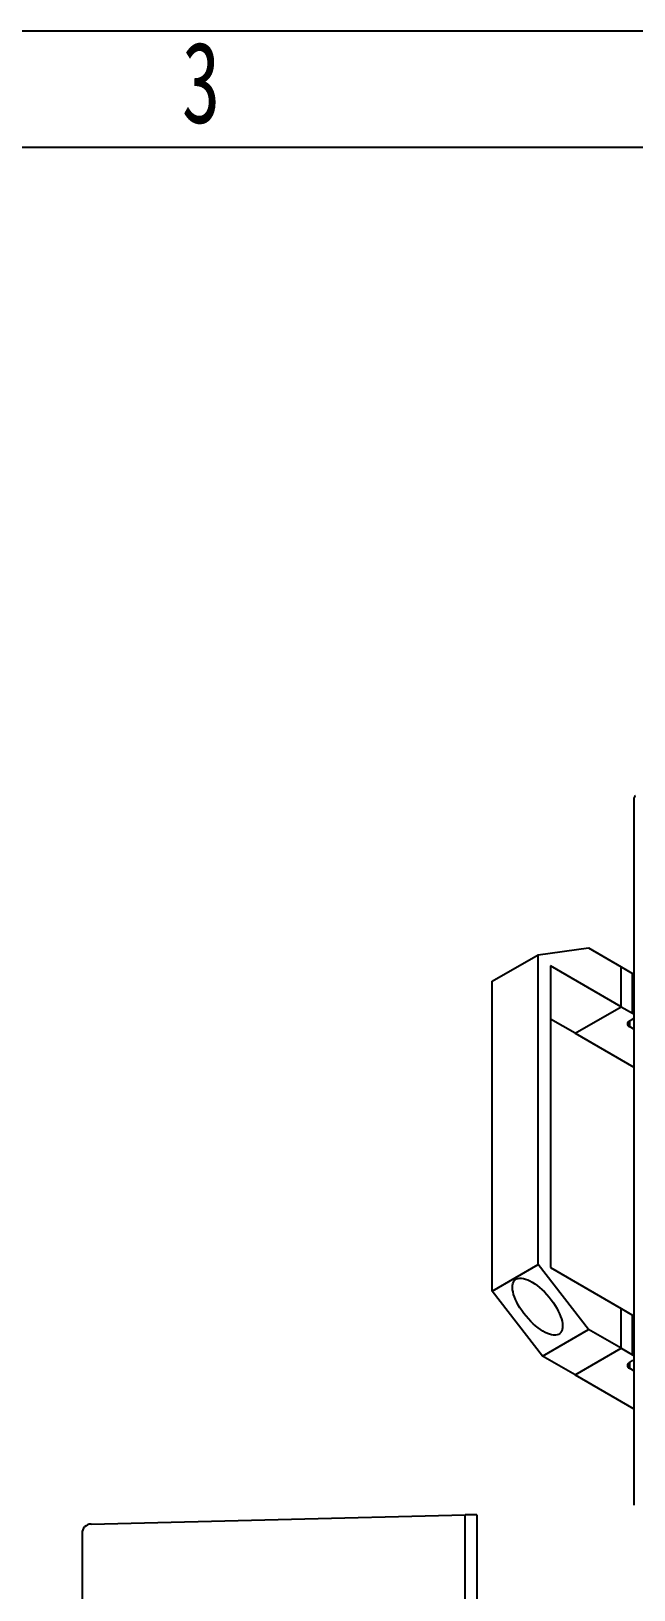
# Model space of a CAD drawing. Header units: millimetres. Extents: x 0 to 210, y 0 to 297.
# Drawn here: x 133.2 to 159.2, y 229.9 to 297 of the extents above; entities that cross this region are included whole.
import ezdxf

# ---------------------------------------------------------------- set-up
doc = ezdxf.new("R2010")
doc.units = ezdxf.units.MM
doc.layers.add('图框', color=7, linetype='Continuous')
doc.styles.add('SLDTEXTSTYLE5', font='TXT', dxfattribs={"width": 0.7})

msp = doc.modelspace()

# ---------------------------------------------------------------- linework, layer by layer
at = {"color": 7, "linetype": 'Continuous', "lineweight": 25}
for p, q in [((159.1763, 264.007), (159.1763, 233.5909)), ((155.0597, 257.2707), (157.2276, 257.5598)), ((157.2276, 257.5598), (158.6306, 256.7499)), ((153.0798, 256.1277), (155.0597, 257.2707)), ((155.0597, 243.9395), (155.0597, 257.2707)), ((158.6306, 255.0352), (155.59, 256.7904)), ((155.59, 256.7904), (155.59, 243.8074)), ((158.6306, 255.0352), (158.6306, 256.7499)), ((158.6306, 256.7499), (159.1255, 256.4642)), ((159.1255, 254.7494), (159.1255, 256.4642)), ((153.0798, 242.7965), (153.0798, 256.1277)), ((156.6507, 253.8922), (158.6306, 255.0352)), ((158.6306, 255.0352), (159.1255, 254.7494)), ((156.6507, 253.8922), (155.59, 254.5045)), ((158.9841, 254.4229), (159.1255, 254.5045)), ((159.1763, 254.067), (158.9841, 254.1779)), ((156.6507, 253.8922), (159.1763, 252.4342)), ((153.0798, 242.7965), (155.0597, 243.9395)), ((157.2276, 241.1473), (155.0597, 243.9395)), ((155.59, 243.8074), (158.6306, 242.0522)), ((155.2477, 240.0044), (153.0798, 242.7965)), ((158.6306, 240.3374), (158.6306, 242.0522)), ((158.6306, 242.0522), (159.1255, 241.7664)), ((159.1255, 240.0517), (159.1255, 241.7664)), ((155.2477, 240.0044), (157.2276, 241.1473)), ((158.6306, 240.3374), (157.2276, 241.1473)), ((156.6507, 239.1945), (158.6306, 240.3374)), ((158.6306, 240.3374), (159.1255, 240.0517)), ((156.6507, 239.1945), (155.2477, 240.0044)), ((158.9841, 239.7251), (159.1255, 239.8068)), ((159.1763, 239.3692), (158.9841, 239.4802)), ((156.6507, 239.1945), (159.1763, 237.7364)), ((135.8057, 232.7795), (151.9154, 233.17)), ((152.4154, 233.17), (151.9154, 233.17)), ((152.4154, 233.17), (152.4154, 216.02)), ((135.4154, 232.3796), (135.4154, 218.62))]:
    msp.add_line(p, q, dxfattribs=at)
at = {"color": 8, "linetype": 'Continuous', "lineweight": 25}
for p, q in [((158.9841, 254.4229), (158.9841, 254.1779)), ((158.9841, 239.7251), (158.9841, 239.4802)), ((151.9154, 216.02), (151.9154, 233.17))]:
    msp.add_line(p, q, dxfattribs=at)
at = {"color": 7, "linetype": 'Continuous', "lineweight": 25, "flags": 128}
for points in [[(159.1255, 256.4642), (159.1629, 256.4379), (159.1763, 256.4251)], [(159.1763, 254.7104), (159.1629, 254.7232), (159.1255, 254.7494)], [(159.1255, 254.5045), (159.1629, 254.5307), (159.1763, 254.5436)], [(159.1255, 241.7664), (159.1629, 241.7402), (159.1763, 241.7274)], [(159.1763, 240.0126), (159.1629, 240.0254), (159.1255, 240.0517)], [(159.1255, 239.8068), (159.1629, 239.833), (159.1763, 239.8458)]]:
    msp.add_lwpolyline(points, dxfattribs=at)
at = {"color": 7, "linetype": 'Continuous', "lineweight": 25}
for centre, radius, start, end in [((159.3015, 263.9945), 0.1257, 114.374658, 174.305201), ((159.0306, 254.3004), 0.131, 110.783421, 249.216579), ((159.0306, 239.6027), 0.131, 110.783421, 249.216579), ((135.8154, 232.3796), 0.4, 91.388717, 180)]:
    msp.add_arc(centre, radius, start, end, dxfattribs=at)
msp.add_ellipse((155.0312, 242.1297), major_axis=(-0.9579, 1.157), ratio=0.4298644, dxfattribs=at)
at = {"layer": '图框'}
msp.add_line((210, 297), (0, 297), dxfattribs=at)
at = {"layer": '图框', "lineweight": 25}
msp.add_line((205, 292), (25, 292), dxfattribs=at)

# ---------------------------------------------------------------- texts
at = {"color": 7, "linetype": 'Continuous', "lineweight": 0, "insert": (140.5444, 296.5478), "char_height": 3.5, "attachment_point": 2, "style": 'SLDTEXTSTYLE5'}
msp.add_mtext('3', dxfattribs=at)

doc.saveas('drawing.dxf')
